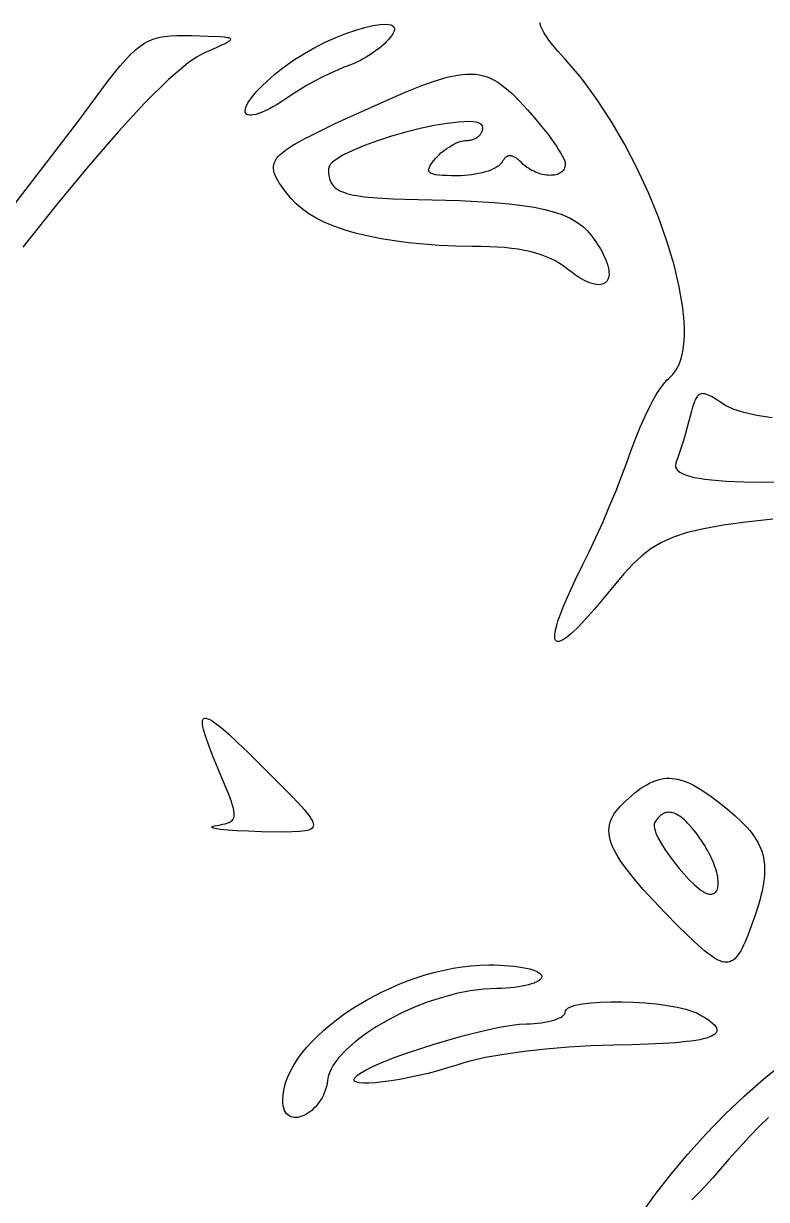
# Model space of a CAD drawing. Header units: inches. Extents: x 0.98 to 7.44, y -5.29 to -1.05.
# Drawn here: x 6.4764 to 6.564, y -1.6315 to -1.4929 of the extents above; entities that cross this region are included whole.
import ezdxf

# ---------------------------------------------------------------- set-up
doc = ezdxf.new("R2010")
doc.units = ezdxf.units.IN
doc.header["$MEASUREMENT"] = 0
doc.layers.add('BLACK', color=250, linetype='CONTINUOUS')

msp = doc.modelspace()

# ---------------------------------------------------------------- linework, layer by layer
at = {"layer": 'BLACK', "linetype": 'CONTINUOUS'}
for p, q in [((6.51559, -1.49365), (6.51666, -1.49333)), ((6.51666, -1.49333), (6.51764, -1.4931)), ((6.51764, -1.4931), (6.51848, -1.49297)), ((6.51848, -1.49297), (6.51918, -1.49295)), ((6.51918, -1.49295), (6.51947, -1.49297)), ((6.51947, -1.49297), (6.51971, -1.49303)), ((6.51971, -1.49303), (6.5199, -1.49311)), ((6.5199, -1.49311), (6.52004, -1.49323)), ((6.52004, -1.49323), (6.52013, -1.49337)), ((6.52013, -1.49337), (6.52015, -1.49355)), ((6.53744, -1.49321), (6.5373, -1.4928)), ((6.53761, -1.49361), (6.53744, -1.49321)), ((6.49122, -1.49491), (6.4915, -1.49479)), ((6.4915, -1.49479), (6.49178, -1.49469)), ((6.49178, -1.49469), (6.49208, -1.4946)), ((6.49208, -1.4946), (6.49238, -1.49452)), ((6.49238, -1.49452), (6.4927, -1.49445)), ((6.4927, -1.49445), (6.49303, -1.4944)), ((6.49303, -1.4944), (6.49372, -1.49433)), ((6.49372, -1.49433), (6.49449, -1.49429)), ((6.49449, -1.49429), (6.49534, -1.49428)), ((6.49534, -1.49428), (6.49628, -1.4943)), ((6.49628, -1.4943), (6.4982, -1.49435)), ((6.4982, -1.49435), (6.49958, -1.49441)), ((6.49958, -1.49441), (6.50008, -1.49445)), ((6.50008, -1.49445), (6.50045, -1.49451)), ((6.50045, -1.49451), (6.50059, -1.49454)), ((6.50059, -1.49454), (6.5007, -1.49458)), ((6.5007, -1.49458), (6.50078, -1.49462)), ((6.50079, -1.49484), (6.50072, -1.49491)), ((6.50078, -1.49462), (6.50083, -1.49467)), ((6.50083, -1.49477), (6.50079, -1.49484)), ((6.50083, -1.49467), (6.50085, -1.49472)), ((6.50085, -1.49472), (6.50083, -1.49477)), ((6.512, -1.49509), (6.51323, -1.49453)), ((6.51323, -1.49453), (6.51443, -1.49405)), ((6.51443, -1.49405), (6.51559, -1.49365)), ((6.51942, -1.49481), (6.51919, -1.49505)), ((6.51961, -1.49458), (6.51942, -1.49481)), ((6.51985, -1.49427), (6.51961, -1.49458)), ((6.52002, -1.494), (6.51985, -1.49427)), ((6.52012, -1.49376), (6.52002, -1.494)), ((6.52015, -1.49355), (6.52012, -1.49376)), ((6.53782, -1.49401), (6.53761, -1.49361)), ((6.53807, -1.49442), (6.53782, -1.49401)), ((6.53836, -1.49482), (6.53807, -1.49442)), ((6.53868, -1.49524), (6.53836, -1.49482)), ((6.48903, -1.49653), (6.48959, -1.49601)), ((6.48959, -1.49601), (6.48986, -1.49578)), ((6.48986, -1.49578), (6.49013, -1.49557)), ((6.49013, -1.49557), (6.4904, -1.49538)), ((6.4904, -1.49538), (6.49067, -1.4952)), ((6.49067, -1.4952), (6.49094, -1.49505)), ((6.49094, -1.49505), (6.49122, -1.49491)), ((6.49912, -1.49574), (6.49767, -1.49638)), ((6.49969, -1.49548), (6.49912, -1.49574)), ((6.50015, -1.49526), (6.49969, -1.49548)), ((6.50049, -1.49507), (6.50015, -1.49526)), ((6.50072, -1.49491), (6.50049, -1.49507)), ((6.50954, -1.49639), (6.51076, -1.49571)), ((6.51076, -1.49571), (6.512, -1.49509)), ((6.51778, -1.49622), (6.51746, -1.49644)), ((6.51809, -1.49599), (6.51778, -1.49622)), ((6.51839, -1.49576), (6.51809, -1.49599)), ((6.51868, -1.49553), (6.51839, -1.49576)), ((6.51895, -1.49529), (6.51868, -1.49553)), ((6.51919, -1.49505), (6.51895, -1.49529)), ((6.53904, -1.49567), (6.53868, -1.49524)), ((6.53943, -1.49612), (6.53904, -1.49567)), ((6.54031, -1.49708), (6.53943, -1.49612)), ((6.48782, -1.49787), (6.48845, -1.49715)), ((6.48845, -1.49715), (6.48903, -1.49653)), ((6.49583, -1.49751), (6.4935, -1.49948)), ((6.49682, -1.49684), (6.49583, -1.49751)), ((6.49767, -1.49638), (6.49682, -1.49684)), ((6.50725, -1.49791), (6.50836, -1.49713)), ((6.50836, -1.49713), (6.50954, -1.49639)), ((6.51518, -1.49766), (6.51489, -1.49777)), ((6.51549, -1.49753), (6.51518, -1.49766)), ((6.51581, -1.49738), (6.51549, -1.49753)), ((6.51614, -1.49722), (6.51581, -1.49738)), ((6.51647, -1.49704), (6.51614, -1.49722)), ((6.5168, -1.49685), (6.51647, -1.49704)), ((6.51713, -1.49665), (6.5168, -1.49685)), ((6.51746, -1.49644), (6.51713, -1.49665)), ((6.5422, -1.49931), (6.54031, -1.49708)), ((6.4864, -1.49963), (6.48714, -1.4987)), ((6.48714, -1.4987), (6.48782, -1.49787)), ((6.50554, -1.4993), (6.50606, -1.49885)), ((6.50606, -1.49885), (6.50664, -1.49839)), ((6.50664, -1.49839), (6.50725, -1.49791)), ((6.51255, -1.49875), (6.51164, -1.4992)), ((6.51342, -1.49836), (6.51255, -1.49875)), ((6.5142, -1.49803), (6.51342, -1.49836)), ((6.51456, -1.49789), (6.5142, -1.49803)), ((6.51489, -1.49777), (6.51456, -1.49789)), ((6.52636, -1.49921), (6.5276, -1.49895)), ((6.5276, -1.49895), (6.52817, -1.49887)), ((6.52817, -1.49887), (6.52871, -1.49883)), ((6.52871, -1.49883), (6.52922, -1.49883)), ((6.52922, -1.49883), (6.52972, -1.49886)), ((6.52972, -1.49886), (6.53019, -1.49893)), ((6.53019, -1.49893), (6.53064, -1.49903)), ((6.53064, -1.49903), (6.53108, -1.49917)), ((6.48558, -1.50069), (6.4864, -1.49963)), ((6.4935, -1.49948), (6.49071, -1.50222)), ((6.50422, -1.50054), (6.50461, -1.50015)), ((6.50461, -1.50015), (6.50505, -1.49973)), ((6.50505, -1.49973), (6.50554, -1.4993)), ((6.50979, -1.5002), (6.50891, -1.50072)), ((6.51071, -1.49968), (6.50979, -1.5002)), ((6.51164, -1.4992), (6.51071, -1.49968)), ((6.52163, -1.50088), (6.5234, -1.50018)), ((6.5234, -1.50018), (6.52497, -1.49962)), ((6.52497, -1.49962), (6.52636, -1.49921)), ((6.53108, -1.49917), (6.53151, -1.49934)), ((6.53151, -1.49934), (6.53193, -1.49956)), ((6.53193, -1.49956), (6.53235, -1.4998)), ((6.53235, -1.4998), (6.53318, -1.5004)), ((6.53318, -1.5004), (6.53403, -1.50114)), ((6.544, -1.50176), (6.5422, -1.49931)), ((6.48281, -1.50446), (6.48558, -1.50069)), ((6.50306, -1.50194), (6.50328, -1.50162)), ((6.50328, -1.50162), (6.50355, -1.50128)), ((6.50355, -1.50128), (6.50386, -1.50092)), ((6.50386, -1.50092), (6.50422, -1.50054)), ((6.50746, -1.50168), (6.50688, -1.50207)), ((6.50808, -1.50125), (6.50746, -1.50168)), ((6.50891, -1.50072), (6.50808, -1.50125)), ((6.51489, -1.50388), (6.51964, -1.50174)), ((6.51964, -1.50174), (6.52163, -1.50088)), ((6.53403, -1.50114), (6.53491, -1.50203)), ((6.54572, -1.50437), (6.544, -1.50176)), ((6.49071, -1.50222), (6.48755, -1.50564)), ((6.50254, -1.50316), (6.50257, -1.50297)), ((6.50256, -1.50333), (6.50254, -1.50316)), ((6.50257, -1.50297), (6.50263, -1.50275)), ((6.50263, -1.50275), (6.50273, -1.50251)), ((6.50273, -1.50251), (6.50287, -1.50224)), ((6.50287, -1.50224), (6.50306, -1.50194)), ((6.5049, -1.50318), (6.50449, -1.50336)), ((6.50534, -1.50297), (6.5049, -1.50318)), ((6.50582, -1.50271), (6.50534, -1.50297)), ((6.50633, -1.50241), (6.50582, -1.50271)), ((6.50688, -1.50207), (6.50633, -1.50241)), ((6.53491, -1.50203), (6.53586, -1.50305)), ((6.53586, -1.50305), (6.53673, -1.50405)), ((6.47881, -1.5097), (6.48281, -1.50446)), ((6.50262, -1.50346), (6.50256, -1.50333)), ((6.50272, -1.50357), (6.50262, -1.50346)), ((6.50286, -1.50364), (6.50272, -1.50357)), ((6.50304, -1.50368), (6.50286, -1.50364)), ((6.50325, -1.50369), (6.50304, -1.50368)), ((6.5035, -1.50366), (6.50325, -1.50369)), ((6.5038, -1.5036), (6.5035, -1.50366)), ((6.50413, -1.5035), (6.5038, -1.5036)), ((6.50449, -1.50336), (6.50413, -1.5035)), ((6.5131, -1.50472), (6.51489, -1.50388)), ((6.52774, -1.50449), (6.52636, -1.50465)), ((6.52891, -1.50444), (6.52774, -1.50449)), ((6.52939, -1.50446), (6.52891, -1.50444)), ((6.5298, -1.50452), (6.52939, -1.50446)), ((6.53013, -1.50462), (6.5298, -1.50452)), ((6.53673, -1.50405), (6.53755, -1.50505)), ((6.54731, -1.50712), (6.54572, -1.50437)), ((6.48755, -1.50564), (6.48405, -1.50968)), ((6.51017, -1.50614), (6.51153, -1.50547)), ((6.51153, -1.50547), (6.5131, -1.50472)), ((6.52149, -1.50569), (6.51979, -1.50617)), ((6.52318, -1.50527), (6.52149, -1.50569)), ((6.52483, -1.50491), (6.52318, -1.50527)), ((6.52636, -1.50465), (6.52483, -1.50491)), ((6.53038, -1.50475), (6.53013, -1.50462)), ((6.53021, -1.50604), (6.53026, -1.50598)), ((6.53026, -1.50598), (6.53031, -1.50592)), ((6.53031, -1.50592), (6.53036, -1.50586)), ((6.53036, -1.50586), (6.5304, -1.50579)), ((6.53053, -1.50492), (6.53038, -1.50475)), ((6.5304, -1.50579), (6.53044, -1.50572)), ((6.53044, -1.50572), (6.53047, -1.50566)), ((6.53047, -1.50566), (6.5305, -1.50559)), ((6.5305, -1.50559), (6.53053, -1.50551)), ((6.53058, -1.50513), (6.53053, -1.50492)), ((6.53053, -1.50551), (6.53055, -1.50544)), ((6.53055, -1.50544), (6.53056, -1.50536)), ((6.53056, -1.50536), (6.53057, -1.50529)), ((6.53057, -1.50529), (6.53058, -1.50521)), ((6.53058, -1.50521), (6.53058, -1.50513)), ((6.53755, -1.50505), (6.53831, -1.50601)), ((6.50765, -1.50757), (6.50806, -1.5073)), ((6.50806, -1.5073), (6.50852, -1.50703)), ((6.50852, -1.50703), (6.50902, -1.50675)), ((6.50902, -1.50675), (6.50957, -1.50645)), ((6.50957, -1.50645), (6.51017, -1.50614)), ((6.51661, -1.50726), (6.51523, -1.50783)), ((6.51815, -1.5067), (6.51661, -1.50726)), ((6.51979, -1.50617), (6.51815, -1.5067)), ((6.52659, -1.50744), (6.52683, -1.50729)), ((6.52683, -1.50729), (6.52708, -1.50715)), ((6.52708, -1.50715), (6.52733, -1.50703)), ((6.52733, -1.50703), (6.52757, -1.50692)), ((6.52757, -1.50692), (6.5278, -1.50683)), ((6.5278, -1.50683), (6.52803, -1.50676)), ((6.52803, -1.50676), (6.52825, -1.50671)), ((6.52825, -1.50671), (6.52845, -1.50667)), ((6.52845, -1.50667), (6.52855, -1.50667)), ((6.52855, -1.50667), (6.52864, -1.50666)), ((6.52864, -1.50666), (6.52874, -1.50666)), ((6.52874, -1.50666), (6.52884, -1.50665)), ((6.52884, -1.50665), (6.52894, -1.50664)), ((6.52894, -1.50664), (6.52904, -1.50663)), ((6.52904, -1.50663), (6.52914, -1.50661)), ((6.52914, -1.50661), (6.52923, -1.50659)), ((6.52923, -1.50659), (6.52941, -1.50654)), ((6.52941, -1.50654), (6.52958, -1.50648)), ((6.52958, -1.50648), (6.52974, -1.5064)), ((6.52974, -1.5064), (6.52989, -1.50631)), ((6.52989, -1.50631), (6.52996, -1.50626)), ((6.52996, -1.50626), (6.53003, -1.50621)), ((6.53003, -1.50621), (6.53009, -1.50616)), ((6.53009, -1.50616), (6.53015, -1.5061)), ((6.53015, -1.5061), (6.53021, -1.50604)), ((6.53831, -1.50601), (6.53897, -1.50692)), ((6.53897, -1.50692), (6.53926, -1.50735)), ((6.53926, -1.50735), (6.53952, -1.50775)), ((6.54879, -1.50995), (6.54731, -1.50712)), ((6.50626, -1.50878), (6.50645, -1.50855)), ((6.50645, -1.50855), (6.50669, -1.50831)), ((6.50669, -1.50831), (6.50697, -1.50807)), ((6.50697, -1.50807), (6.50729, -1.50782)), ((6.50729, -1.50782), (6.50765, -1.50757)), ((6.51407, -1.5084), (6.51317, -1.50897)), ((6.51523, -1.50783), (6.51407, -1.5084)), ((6.52477, -1.50907), (6.52503, -1.50875)), ((6.52503, -1.50875), (6.52522, -1.50854)), ((6.52522, -1.50854), (6.52542, -1.50834)), ((6.52542, -1.50834), (6.52564, -1.50814)), ((6.52564, -1.50814), (6.52587, -1.50795)), ((6.52587, -1.50795), (6.5261, -1.50777)), ((6.5261, -1.50777), (6.52634, -1.5076)), ((6.52634, -1.5076), (6.52659, -1.50744)), ((6.53319, -1.50873), (6.53314, -1.50879)), ((6.53325, -1.50868), (6.53319, -1.50873)), ((6.53331, -1.50863), (6.53325, -1.50868)), ((6.53338, -1.50859), (6.53331, -1.50863)), ((6.53344, -1.50855), (6.53338, -1.50859)), ((6.5335, -1.50852), (6.53344, -1.50855)), ((6.53357, -1.5085), (6.5335, -1.50852)), ((6.53364, -1.50848), (6.53357, -1.5085)), ((6.53371, -1.50847), (6.53364, -1.50848)), ((6.53378, -1.50847), (6.53371, -1.50847)), ((6.53385, -1.50847), (6.53378, -1.50847)), ((6.53393, -1.50848), (6.53385, -1.50847)), ((6.534, -1.5085), (6.53393, -1.50848)), ((6.53408, -1.50852), (6.534, -1.5085)), ((6.53416, -1.50855), (6.53408, -1.50852)), ((6.53424, -1.50859), (6.53416, -1.50855)), ((6.53432, -1.50863), (6.53424, -1.50859)), ((6.53441, -1.50868), (6.53432, -1.50863)), ((6.5345, -1.50873), (6.53441, -1.50868)), ((6.53458, -1.50879), (6.5345, -1.50873)), ((6.53952, -1.50775), (6.53975, -1.50812)), ((6.53975, -1.50812), (6.53994, -1.50846)), ((6.53994, -1.50846), (6.5401, -1.50877)), ((6.46933, -1.52194), (6.47881, -1.5097)), ((6.48405, -1.50968), (6.48029, -1.51424)), ((6.50588, -1.50973), (6.50592, -1.50949)), ((6.50588, -1.50997), (6.50588, -1.50973)), ((6.50591, -1.51023), (6.50588, -1.50997)), ((6.50592, -1.50949), (6.506, -1.50925)), ((6.506, -1.50925), (6.50611, -1.50901)), ((6.50611, -1.50901), (6.50626, -1.50878)), ((6.51239, -1.51), (6.51238, -1.51026)), ((6.51244, -1.50975), (6.51239, -1.51)), ((6.51259, -1.5095), (6.51244, -1.50975)), ((6.51284, -1.50924), (6.51259, -1.5095)), ((6.51317, -1.50897), (6.51284, -1.50924)), ((6.52419, -1.51012), (6.5242, -1.51003)), ((6.5242, -1.5102), (6.52419, -1.51012)), ((6.5242, -1.51003), (6.52423, -1.50993)), ((6.52423, -1.50993), (6.52427, -1.50983)), ((6.52427, -1.50983), (6.52432, -1.50972)), ((6.52432, -1.50972), (6.52438, -1.50961)), ((6.52438, -1.50961), (6.52455, -1.50935)), ((6.52455, -1.50935), (6.52477, -1.50907)), ((6.53181, -1.51002), (6.53152, -1.51015)), ((6.53208, -1.50989), (6.53181, -1.51002)), ((6.53232, -1.50975), (6.53208, -1.50989)), ((6.53242, -1.50968), (6.53232, -1.50975)), ((6.53252, -1.50961), (6.53242, -1.50968)), ((6.5326, -1.50953), (6.53252, -1.50961)), ((6.53268, -1.50946), (6.5326, -1.50953)), ((6.53275, -1.50938), (6.53268, -1.50946)), ((6.53281, -1.5093), (6.53275, -1.50938)), ((6.53286, -1.5092), (6.53281, -1.5093)), ((6.53291, -1.50911), (6.53286, -1.5092)), ((6.53297, -1.50902), (6.53291, -1.50911)), ((6.53302, -1.50894), (6.53297, -1.50902)), ((6.53308, -1.50886), (6.53302, -1.50894)), ((6.53314, -1.50879), (6.53308, -1.50886)), ((6.53468, -1.50886), (6.53458, -1.50879)), ((6.53477, -1.50894), (6.53468, -1.50886)), ((6.53496, -1.50911), (6.53477, -1.50894)), ((6.53517, -1.5093), (6.53496, -1.50911)), ((6.53535, -1.50948), (6.53517, -1.5093)), ((6.53555, -1.50964), (6.53535, -1.50948)), ((6.53574, -1.5098), (6.53555, -1.50964)), ((6.53595, -1.50994), (6.53574, -1.5098)), ((6.53615, -1.51007), (6.53595, -1.50994)), ((6.53636, -1.51019), (6.53615, -1.51007)), ((6.54017, -1.51003), (6.54009, -1.51015)), ((6.5401, -1.50877), (6.54021, -1.50903)), ((6.54023, -1.5099), (6.54017, -1.51003)), ((6.54021, -1.50903), (6.54028, -1.50926)), ((6.54027, -1.50976), (6.54023, -1.5099)), ((6.5403, -1.5096), (6.54027, -1.50976)), ((6.54028, -1.50926), (6.54031, -1.50944)), ((6.54031, -1.50944), (6.5403, -1.5096)), ((6.55012, -1.51283), (6.54879, -1.50995)), ((6.50598, -1.51049), (6.50591, -1.51023)), ((6.50608, -1.51076), (6.50598, -1.51049)), ((6.50621, -1.51104), (6.50608, -1.51076)), ((6.50638, -1.51134), (6.50621, -1.51104)), ((6.50657, -1.51165), (6.50638, -1.51134)), ((6.51238, -1.51026), (6.51239, -1.51052)), ((6.51239, -1.51052), (6.51241, -1.51076)), ((6.51241, -1.51076), (6.51244, -1.51098)), ((6.51244, -1.51098), (6.5125, -1.5112)), ((6.5125, -1.5112), (6.51256, -1.5114)), ((6.51256, -1.5114), (6.51265, -1.51159)), ((6.52421, -1.51027), (6.5242, -1.5102)), ((6.52424, -1.51034), (6.52421, -1.51027)), ((6.52429, -1.51041), (6.52424, -1.51034)), ((6.52435, -1.51046), (6.52429, -1.51041)), ((6.52443, -1.51052), (6.52435, -1.51046)), ((6.52452, -1.51056), (6.52443, -1.51052)), ((6.52463, -1.51061), (6.52452, -1.51056)), ((6.52475, -1.51065), (6.52463, -1.51061)), ((6.52504, -1.51071), (6.52475, -1.51065)), ((6.5254, -1.51076), (6.52504, -1.51071)), ((6.52583, -1.51079), (6.5254, -1.51076)), ((6.52632, -1.51081), (6.52583, -1.51079)), ((6.52689, -1.51083), (6.52632, -1.51081)), ((6.52753, -1.51083), (6.52689, -1.51083)), ((6.52797, -1.51082), (6.52753, -1.51083)), ((6.52841, -1.5108), (6.52797, -1.51082)), ((6.52885, -1.51076), (6.52841, -1.5108)), ((6.52927, -1.51071), (6.52885, -1.51076)), ((6.52969, -1.51064), (6.52927, -1.51071)), ((6.53009, -1.51057), (6.52969, -1.51064)), ((6.53048, -1.51048), (6.53009, -1.51057)), ((6.53084, -1.51038), (6.53048, -1.51048)), ((6.53119, -1.51027), (6.53084, -1.51038)), ((6.53152, -1.51015), (6.53119, -1.51027)), ((6.53658, -1.5103), (6.53636, -1.51019)), ((6.53679, -1.5104), (6.53658, -1.5103)), ((6.53701, -1.51048), (6.53679, -1.5104)), ((6.53722, -1.51056), (6.53701, -1.51048)), ((6.53744, -1.51062), (6.53722, -1.51056)), ((6.53765, -1.51068), (6.53744, -1.51062)), ((6.53786, -1.51072), (6.53765, -1.51068)), ((6.53807, -1.51075), (6.53786, -1.51072)), ((6.53827, -1.51077), (6.53807, -1.51075)), ((6.53847, -1.51078), (6.53827, -1.51077)), ((6.53866, -1.51077), (6.53847, -1.51078)), ((6.53884, -1.51076), (6.53866, -1.51077)), ((6.53902, -1.51074), (6.53884, -1.51076)), ((6.53919, -1.5107), (6.53902, -1.51074)), ((6.53935, -1.51066), (6.53919, -1.5107)), ((6.53951, -1.5106), (6.53935, -1.51066)), ((6.53965, -1.51053), (6.53951, -1.5106)), ((6.53978, -1.51045), (6.53965, -1.51053)), ((6.53989, -1.51036), (6.53978, -1.51045)), ((6.54, -1.51026), (6.53989, -1.51036)), ((6.54009, -1.51015), (6.54, -1.51026)), ((6.50679, -1.51197), (6.50657, -1.51165)), ((6.50704, -1.51232), (6.50679, -1.51197)), ((6.50732, -1.51268), (6.50704, -1.51232)), ((6.50795, -1.51347), (6.50732, -1.51268)), ((6.51265, -1.51159), (6.51275, -1.51177)), ((6.51275, -1.51177), (6.51287, -1.51194)), ((6.51287, -1.51194), (6.51301, -1.5121)), ((6.51301, -1.5121), (6.51318, -1.51225)), ((6.51318, -1.51225), (6.51336, -1.51238)), ((6.51336, -1.51238), (6.51357, -1.51251)), ((6.51357, -1.51251), (6.5138, -1.51263)), ((6.5138, -1.51263), (6.51405, -1.51274)), ((6.51405, -1.51274), (6.51433, -1.51284)), ((6.51433, -1.51284), (6.51464, -1.51294)), ((6.5513, -1.51571), (6.55012, -1.51283)), ((6.48029, -1.51424), (6.47633, -1.51925)), ((6.50855, -1.51413), (6.50795, -1.51347)), ((6.50926, -1.51474), (6.50855, -1.51413)), ((6.51464, -1.51294), (6.51497, -1.51302)), ((6.51497, -1.51302), (6.51533, -1.5131)), ((6.51533, -1.5131), (6.51572, -1.51317)), ((6.51572, -1.51317), (6.51614, -1.51324)), ((6.51614, -1.51324), (6.51659, -1.5133)), ((6.51659, -1.5133), (6.51707, -1.51335)), ((6.51707, -1.51335), (6.51759, -1.51339)), ((6.51759, -1.51339), (6.51813, -1.51344)), ((6.51813, -1.51344), (6.51871, -1.51347)), ((6.51871, -1.51347), (6.51997, -1.51353)), ((6.51997, -1.51353), (6.52138, -1.51358)), ((6.52138, -1.51358), (6.52295, -1.51361)), ((6.52295, -1.51361), (6.52786, -1.51375)), ((6.52786, -1.51375), (6.53193, -1.51398)), ((6.53193, -1.51398), (6.53367, -1.51413)), ((6.53367, -1.51413), (6.53525, -1.51432)), ((6.51007, -1.51532), (6.50926, -1.51474)), ((6.51099, -1.51586), (6.51007, -1.51532)), ((6.53525, -1.51432), (6.53665, -1.51454)), ((6.53665, -1.51454), (6.53791, -1.5148)), ((6.53791, -1.5148), (6.53903, -1.51511)), ((6.53903, -1.51511), (6.54002, -1.51545)), ((6.54002, -1.51545), (6.54089, -1.51584)), ((6.51202, -1.51636), (6.51099, -1.51586)), ((6.51314, -1.51682), (6.51202, -1.51636)), ((6.51436, -1.51724), (6.51314, -1.51682)), ((6.54089, -1.51584), (6.54166, -1.51628)), ((6.54166, -1.51628), (6.54233, -1.51678)), ((6.54233, -1.51678), (6.54293, -1.51733)), ((6.5523, -1.51855), (6.5513, -1.51571)), ((6.51567, -1.51762), (6.51436, -1.51724)), ((6.51708, -1.51795), (6.51567, -1.51762)), ((6.51858, -1.51825), (6.51708, -1.51795)), ((6.52016, -1.51851), (6.51858, -1.51825)), ((6.54293, -1.51733), (6.54345, -1.51794)), ((6.54345, -1.51794), (6.54392, -1.51861)), ((6.52183, -1.51872), (6.52016, -1.51851)), ((6.52359, -1.51889), (6.52183, -1.51872)), ((6.52542, -1.51903), (6.52359, -1.51889)), ((6.52734, -1.51912), (6.52542, -1.51903)), ((6.52933, -1.51916), (6.52734, -1.51912)), ((6.53037, -1.51917), (6.52933, -1.51916)), ((6.53135, -1.5192), (6.53037, -1.51917)), ((6.53227, -1.51924), (6.53135, -1.5192)), ((6.53315, -1.5193), (6.53227, -1.51924)), ((6.53397, -1.51939), (6.53315, -1.5193)), ((6.53474, -1.51949), (6.53397, -1.51939)), ((6.53548, -1.51962), (6.53474, -1.51949)), ((6.53617, -1.51977), (6.53548, -1.51962)), ((6.53683, -1.51995), (6.53617, -1.51977)), ((6.54392, -1.51861), (6.5442, -1.51904)), ((6.5442, -1.51904), (6.54446, -1.51946)), ((6.54446, -1.51946), (6.54468, -1.51986)), ((6.55313, -1.52131), (6.5523, -1.51855)), ((6.53746, -1.52015), (6.53683, -1.51995)), ((6.53806, -1.52037), (6.53746, -1.52015)), ((6.53863, -1.52063), (6.53806, -1.52037)), ((6.53918, -1.52091), (6.53863, -1.52063)), ((6.53971, -1.52122), (6.53918, -1.52091)), ((6.54022, -1.52157), (6.53971, -1.52122)), ((6.54468, -1.51986), (6.54487, -1.52025)), ((6.54487, -1.52025), (6.54504, -1.52062)), ((6.54504, -1.52062), (6.54518, -1.52097)), ((6.54518, -1.52097), (6.54529, -1.5213)), ((6.54072, -1.52194), (6.54022, -1.52157)), ((6.54112, -1.52225), (6.54072, -1.52194)), ((6.5415, -1.52253), (6.54112, -1.52225)), ((6.54187, -1.52277), (6.5415, -1.52253)), ((6.54529, -1.5213), (6.54537, -1.52161)), ((6.54537, -1.52161), (6.54543, -1.5219)), ((6.54543, -1.5219), (6.54546, -1.52217)), ((6.54547, -1.52242), (6.54545, -1.52265)), ((6.54546, -1.52217), (6.54547, -1.52242)), ((6.55375, -1.52394), (6.55313, -1.52131)), ((6.54223, -1.52299), (6.54187, -1.52277)), ((6.54257, -1.52317), (6.54223, -1.52299)), ((6.54289, -1.52333), (6.54257, -1.52317)), ((6.5432, -1.52345), (6.54289, -1.52333)), ((6.54349, -1.52355), (6.5432, -1.52345)), ((6.54376, -1.52362), (6.54349, -1.52355)), ((6.54402, -1.52366), (6.54376, -1.52362)), ((6.54425, -1.52367), (6.54402, -1.52366)), ((6.54447, -1.52366), (6.54425, -1.52367)), ((6.54467, -1.52362), (6.54447, -1.52366)), ((6.54484, -1.52355), (6.54467, -1.52362)), ((6.545, -1.52346), (6.54484, -1.52355)), ((6.54513, -1.52335), (6.545, -1.52346)), ((6.54525, -1.52321), (6.54513, -1.52335)), ((6.54534, -1.52305), (6.54525, -1.52321)), ((6.5454, -1.52286), (6.54534, -1.52305)), ((6.54545, -1.52265), (6.5454, -1.52286)), ((6.55416, -1.52641), (6.55375, -1.52394)), ((6.55429, -1.52756), (6.55416, -1.52641)), ((6.55435, -1.52866), (6.55429, -1.52756)), ((6.55435, -1.5297), (6.55435, -1.52866)), ((6.55417, -1.53155), (6.55429, -1.53066)), ((6.55429, -1.53066), (6.55435, -1.5297)), ((6.55398, -1.53237), (6.55417, -1.53155)), ((6.5534, -1.53373), (6.55372, -1.53309)), ((6.55372, -1.53309), (6.55398, -1.53237)), ((6.55203, -1.53521), (6.55229, -1.53493)), ((6.55229, -1.53493), (6.55253, -1.53472)), ((6.55253, -1.53472), (6.553, -1.53428)), ((6.553, -1.53428), (6.5534, -1.53373)), ((6.5509, -1.53687), (6.5512, -1.53639)), ((6.5512, -1.53639), (6.55148, -1.53594)), ((6.55148, -1.53594), (6.55176, -1.53555)), ((6.55176, -1.53555), (6.55203, -1.53521)), ((6.55031, -1.53796), (6.55061, -1.5374)), ((6.55061, -1.5374), (6.5509, -1.53687)), ((6.55546, -1.53768), (6.55532, -1.53811)), ((6.55553, -1.5375), (6.55546, -1.53768)), ((6.5556, -1.53733), (6.55553, -1.5375)), ((6.55567, -1.53717), (6.5556, -1.53733)), ((6.55575, -1.53704), (6.55567, -1.53717)), ((6.55583, -1.53692), (6.55575, -1.53704)), ((6.55591, -1.53681), (6.55583, -1.53692)), ((6.55599, -1.53673), (6.55591, -1.53681)), ((6.55608, -1.53665), (6.55599, -1.53673)), ((6.55618, -1.5366), (6.55608, -1.53665)), ((6.55628, -1.53656), (6.55618, -1.5366)), ((6.55639, -1.53653), (6.55628, -1.53656)), ((6.5565, -1.53652), (6.55639, -1.53653)), ((6.55662, -1.53653), (6.5565, -1.53652)), ((6.55675, -1.53655), (6.55662, -1.53653)), ((6.55689, -1.53659), (6.55675, -1.53655)), ((6.55704, -1.53664), (6.55689, -1.53659)), ((6.5572, -1.5367), (6.55704, -1.53664)), ((6.55737, -1.53678), (6.5572, -1.5367)), ((6.55755, -1.53687), (6.55737, -1.53678)), ((6.55775, -1.53698), (6.55755, -1.53687)), ((6.55817, -1.53724), (6.55775, -1.53698)), ((6.55865, -1.53755), (6.55817, -1.53724)), ((6.5592, -1.53791), (6.55865, -1.53755)), ((6.54913, -1.54048), (6.54971, -1.53918)), ((6.54971, -1.53918), (6.55031, -1.53796)), ((6.55503, -1.53916), (6.55485, -1.53987)), ((6.55518, -1.5386), (6.55503, -1.53916)), ((6.55532, -1.53811), (6.55518, -1.5386)), ((6.56011, -1.53836), (6.5592, -1.53791)), ((6.56136, -1.53875), (6.56011, -1.53836)), ((6.56291, -1.53909), (6.56136, -1.53875)), ((6.56472, -1.53939), (6.56291, -1.53909)), ((6.54858, -1.54183), (6.54913, -1.54048)), ((6.55465, -1.54062), (6.55443, -1.54138)), ((6.55485, -1.53987), (6.55465, -1.54062)), ((6.54808, -1.54319), (6.54858, -1.54183)), ((6.55443, -1.54138), (6.5542, -1.54215)), ((6.54756, -1.54465), (6.54808, -1.54319)), ((6.5542, -1.54215), (6.55374, -1.54358)), ((6.54694, -1.54629), (6.54756, -1.54465)), ((6.55336, -1.54472), (6.55331, -1.54496)), ((6.55374, -1.54358), (6.55336, -1.54472)), ((6.55331, -1.54496), (6.55332, -1.54519)), ((6.55332, -1.54519), (6.55341, -1.5454)), ((6.55341, -1.5454), (6.55357, -1.5456)), ((6.55357, -1.5456), (6.55381, -1.54578)), ((6.55381, -1.54578), (6.55412, -1.54595)), ((6.55412, -1.54595), (6.5545, -1.54611)), ((6.5545, -1.54611), (6.55496, -1.54626)), ((6.54625, -1.54805), (6.54694, -1.54629)), ((6.55496, -1.54626), (6.55549, -1.54639)), ((6.55549, -1.54639), (6.5561, -1.5465)), ((6.5561, -1.5465), (6.55678, -1.54661)), ((6.55678, -1.54661), (6.55754, -1.5467)), ((6.55754, -1.5467), (6.55929, -1.54684)), ((6.55929, -1.54684), (6.56135, -1.54692)), ((6.56135, -1.54692), (6.56372, -1.54695)), ((6.56372, -1.54695), (6.5664, -1.54693)), ((6.5455, -1.54987), (6.54625, -1.54805)), ((6.54472, -1.5517), (6.5455, -1.54987)), ((6.54392, -1.55348), (6.54472, -1.5517)), ((6.56162, -1.55168), (6.55892, -1.55204)), ((6.56479, -1.55133), (6.56162, -1.55168)), ((6.5547, -1.55291), (6.55306, -1.55345)), ((6.55663, -1.55245), (6.5547, -1.55291)), ((6.55892, -1.55204), (6.55663, -1.55245)), ((6.54314, -1.55516), (6.54392, -1.55348)), ((6.55166, -1.55407), (6.55043, -1.55479)), ((6.55306, -1.55345), (6.55166, -1.55407)), ((6.54239, -1.55666), (6.54314, -1.55516)), ((6.54932, -1.55564), (6.54827, -1.55662)), ((6.55043, -1.55479), (6.54932, -1.55564)), ((6.54148, -1.55851), (6.54239, -1.55666)), ((6.54827, -1.55662), (6.54722, -1.55776)), ((6.54071, -1.56016), (6.54148, -1.55851)), ((6.54722, -1.55776), (6.54489, -1.56055)), ((6.54009, -1.56159), (6.54071, -1.56016)), ((6.54489, -1.56055), (6.54371, -1.56197)), ((6.53943, -1.56335), (6.53962, -1.56282)), ((6.53962, -1.56282), (6.54009, -1.56159)), ((6.54371, -1.56197), (6.54265, -1.56316)), ((6.53918, -1.56426), (6.53929, -1.56383)), ((6.53929, -1.56383), (6.53943, -1.56335)), ((6.54173, -1.56413), (6.54132, -1.56452)), ((6.54265, -1.56316), (6.54173, -1.56413)), ((6.53906, -1.56522), (6.53907, -1.56495)), ((6.53909, -1.56543), (6.53906, -1.56522)), ((6.53907, -1.56495), (6.5391, -1.56463)), ((6.53916, -1.56559), (6.53909, -1.56543)), ((6.5391, -1.56463), (6.53918, -1.56426)), ((6.53926, -1.56569), (6.53916, -1.56559)), ((6.54002, -1.56555), (6.53978, -1.56567)), ((6.54029, -1.56538), (6.54002, -1.56555)), ((6.5406, -1.56515), (6.54029, -1.56538)), ((6.54094, -1.56487), (6.5406, -1.56515)), ((6.54132, -1.56452), (6.54094, -1.56487)), ((6.5394, -1.56574), (6.53926, -1.56569)), ((6.53957, -1.56573), (6.5394, -1.56574)), ((6.53978, -1.56567), (6.53957, -1.56573)), ((6.49751, -1.57525), (6.49753, -1.57506)), ((6.49752, -1.5755), (6.49751, -1.57525)), ((6.49753, -1.57506), (6.49759, -1.57492)), ((6.49759, -1.57492), (6.49768, -1.57482)), ((6.49768, -1.57482), (6.4978, -1.57478)), ((6.4978, -1.57478), (6.49796, -1.57479)), ((6.49796, -1.57479), (6.49816, -1.57485)), ((6.49816, -1.57485), (6.49839, -1.57495)), ((6.49839, -1.57495), (6.49867, -1.57511)), ((6.49867, -1.57511), (6.49898, -1.57532)), ((6.49898, -1.57532), (6.49971, -1.57589)), ((6.49756, -1.57579), (6.49752, -1.5755)), ((6.49764, -1.57614), (6.49756, -1.57579)), ((6.49789, -1.57698), (6.49764, -1.57614)), ((6.49971, -1.57589), (6.5006, -1.57667)), ((6.5006, -1.57667), (6.50166, -1.57764)), ((6.49825, -1.57801), (6.49789, -1.57698)), ((6.49874, -1.57925), (6.49825, -1.57801)), ((6.50166, -1.57764), (6.50289, -1.57883)), ((6.49933, -1.58069), (6.49874, -1.57925)), ((6.50289, -1.57883), (6.50429, -1.58021)), ((6.5002, -1.58275), (6.49933, -1.58069)), ((6.50429, -1.58021), (6.50586, -1.5818)), ((6.50586, -1.5818), (6.508, -1.58396)), ((6.55059, -1.58229), (6.55092, -1.58216)), ((6.55092, -1.58216), (6.55125, -1.58205)), ((6.55125, -1.58205), (6.55158, -1.58197)), ((6.55158, -1.58197), (6.55191, -1.58191)), ((6.55191, -1.58191), (6.55224, -1.58188)), ((6.55224, -1.58188), (6.55257, -1.58187)), ((6.55257, -1.58187), (6.55291, -1.58189)), ((6.55291, -1.58189), (6.55325, -1.58193)), ((6.55325, -1.58193), (6.5536, -1.582)), ((6.5536, -1.582), (6.55395, -1.58209)), ((6.55395, -1.58209), (6.55431, -1.5822)), ((6.55431, -1.5822), (6.55467, -1.58235)), ((6.50054, -1.58359), (6.5002, -1.58275)), ((6.50081, -1.58431), (6.50054, -1.58359)), ((6.54815, -1.5839), (6.54852, -1.5836)), ((6.54852, -1.5836), (6.54888, -1.58332)), ((6.54888, -1.58332), (6.54923, -1.58306)), ((6.54923, -1.58306), (6.54958, -1.58283)), ((6.54958, -1.58283), (6.54992, -1.58263)), ((6.54992, -1.58263), (6.55025, -1.58245)), ((6.55025, -1.58245), (6.55059, -1.58229)), ((6.55467, -1.58235), (6.55505, -1.58251)), ((6.55505, -1.58251), (6.55543, -1.5827)), ((6.55543, -1.5827), (6.55583, -1.58292)), ((6.55583, -1.58292), (6.55623, -1.58316)), ((6.55623, -1.58316), (6.55665, -1.58343)), ((6.55665, -1.58343), (6.55753, -1.58403)), ((6.50093, -1.58463), (6.50081, -1.58431)), ((6.50102, -1.58493), (6.50093, -1.58463)), ((6.5011, -1.5852), (6.50102, -1.58493)), ((6.508, -1.58396), (6.50884, -1.58483)), ((6.50884, -1.58483), (6.50951, -1.58557)), ((6.54677, -1.5852), (6.54739, -1.58458)), ((6.54739, -1.58458), (6.54815, -1.5839)), ((6.55753, -1.58403), (6.55847, -1.58474)), ((6.55847, -1.58474), (6.55947, -1.58555)), ((6.50117, -1.58544), (6.5011, -1.5852)), ((6.50122, -1.58567), (6.50117, -1.58544)), ((6.50121, -1.58652), (6.50124, -1.58638)), ((6.50125, -1.58587), (6.50122, -1.58567)), ((6.50124, -1.58638), (6.50126, -1.58623)), ((6.50126, -1.58606), (6.50125, -1.58587)), ((6.50126, -1.58623), (6.50126, -1.58606)), ((6.50951, -1.58557), (6.50979, -1.5859)), ((6.50979, -1.5859), (6.51003, -1.5862)), ((6.51003, -1.5862), (6.51022, -1.58648)), ((6.54588, -1.58643), (6.54605, -1.58612)), ((6.54605, -1.58612), (6.54626, -1.58581)), ((6.54626, -1.58581), (6.54677, -1.5852)), ((6.55149, -1.5863), (6.55136, -1.58643)), ((6.55162, -1.5862), (6.55149, -1.5863)), ((6.55176, -1.58611), (6.55162, -1.5862)), ((6.5519, -1.58603), (6.55176, -1.58611)), ((6.55205, -1.58597), (6.5519, -1.58603)), ((6.55219, -1.58593), (6.55205, -1.58597)), ((6.55234, -1.5859), (6.55219, -1.58593)), ((6.5525, -1.58589), (6.55234, -1.5859)), ((6.55265, -1.5859), (6.5525, -1.58589)), ((6.55281, -1.58592), (6.55265, -1.5859)), ((6.55297, -1.58595), (6.55281, -1.58592)), ((6.55314, -1.586), (6.55297, -1.58595)), ((6.5533, -1.58607), (6.55314, -1.586)), ((6.55347, -1.58615), (6.5533, -1.58607)), ((6.55365, -1.58625), (6.55347, -1.58615)), ((6.55382, -1.58636), (6.55365, -1.58625)), ((6.554, -1.58649), (6.55382, -1.58636)), ((6.55947, -1.58555), (6.56033, -1.58629)), ((6.56033, -1.58629), (6.5611, -1.587)), ((6.4986, -1.58763), (6.49862, -1.5876)), ((6.4986, -1.58765), (6.4986, -1.58763)), ((6.49865, -1.5877), (6.4986, -1.58765)), ((6.49862, -1.5876), (6.49873, -1.58755)), ((6.49879, -1.58775), (6.49865, -1.5877)), ((6.49873, -1.58755), (6.49892, -1.5875)), ((6.49899, -1.5878), (6.49879, -1.58775)), ((6.49892, -1.5875), (6.49946, -1.5874)), ((6.49961, -1.5879), (6.49899, -1.5878)), ((6.49946, -1.5874), (6.49992, -1.5873)), ((6.49992, -1.5873), (6.50013, -1.58725)), ((6.50013, -1.58725), (6.50032, -1.5872)), ((6.50032, -1.5872), (6.50049, -1.58714)), ((6.50049, -1.58714), (6.50064, -1.58708)), ((6.50064, -1.58708), (6.50078, -1.58701)), ((6.50078, -1.58701), (6.5009, -1.58693)), ((6.5009, -1.58693), (6.501, -1.58684)), ((6.501, -1.58684), (6.50109, -1.58675)), ((6.50109, -1.58675), (6.50116, -1.58664)), ((6.50116, -1.58664), (6.50121, -1.58652)), ((6.51022, -1.58648), (6.51038, -1.58673)), ((6.51043, -1.58776), (6.5103, -1.58786)), ((6.51038, -1.58673), (6.51049, -1.58695)), ((6.51053, -1.58764), (6.51043, -1.58776)), ((6.51049, -1.58695), (6.51057, -1.58716)), ((6.51058, -1.5875), (6.51053, -1.58764)), ((6.51057, -1.58716), (6.5106, -1.58734)), ((6.5106, -1.58734), (6.51058, -1.5875)), ((6.54546, -1.58805), (6.54548, -1.58771)), ((6.54548, -1.58771), (6.54553, -1.58738)), ((6.54553, -1.58738), (6.54561, -1.58706)), ((6.54561, -1.58706), (6.54573, -1.58674)), ((6.54573, -1.58674), (6.54588, -1.58643)), ((6.5508, -1.58721), (6.55078, -1.58738)), ((6.55078, -1.58738), (6.55079, -1.58758)), ((6.55079, -1.58758), (6.55083, -1.5878)), ((6.55086, -1.58708), (6.5508, -1.58721)), ((6.55083, -1.5878), (6.5509, -1.58805)), ((6.55098, -1.58689), (6.55086, -1.58708)), ((6.5511, -1.58672), (6.55098, -1.58689)), ((6.55123, -1.58657), (6.5511, -1.58672)), ((6.55136, -1.58643), (6.55123, -1.58657)), ((6.55418, -1.58663), (6.554, -1.58649)), ((6.55437, -1.58679), (6.55418, -1.58663)), ((6.55455, -1.58696), (6.55437, -1.58679)), ((6.55474, -1.58715), (6.55455, -1.58696)), ((6.55493, -1.58735), (6.55474, -1.58715)), ((6.55533, -1.5878), (6.55493, -1.58735)), ((6.5611, -1.587), (6.56144, -1.58735)), ((6.56144, -1.58735), (6.56176, -1.5877)), ((6.56176, -1.5877), (6.56206, -1.58804)), ((6.50049, -1.58798), (6.49961, -1.5879)), ((6.50161, -1.58806), (6.50049, -1.58798)), ((6.50295, -1.58813), (6.50161, -1.58806)), ((6.50447, -1.58819), (6.50295, -1.58813)), ((6.50707, -1.58822), (6.50447, -1.58819)), ((6.5081, -1.58821), (6.50707, -1.58822)), ((6.50895, -1.58817), (6.5081, -1.58821)), ((6.50931, -1.58813), (6.50895, -1.58817)), ((6.50962, -1.58808), (6.50931, -1.58813)), ((6.50989, -1.58802), (6.50962, -1.58808)), ((6.51011, -1.58795), (6.50989, -1.58802)), ((6.5103, -1.58786), (6.51011, -1.58795)), ((6.54547, -1.5884), (6.54546, -1.58805)), ((6.54552, -1.58875), (6.54547, -1.5884)), ((6.54561, -1.58913), (6.54552, -1.58875)), ((6.54573, -1.58951), (6.54561, -1.58913)), ((6.5509, -1.58805), (6.551, -1.58833)), ((6.551, -1.58833), (6.55128, -1.58893)), ((6.55128, -1.58893), (6.55164, -1.5896)), ((6.55573, -1.58832), (6.55533, -1.5878)), ((6.55614, -1.58888), (6.55573, -1.58832)), ((6.55636, -1.5892), (6.55614, -1.58888)), ((6.56206, -1.58804), (6.56233, -1.58838)), ((6.56233, -1.58838), (6.56258, -1.58873)), ((6.56258, -1.58873), (6.5628, -1.58907)), ((6.5628, -1.58907), (6.56301, -1.58942)), ((6.54588, -1.58991), (6.54573, -1.58951)), ((6.54607, -1.59032), (6.54588, -1.58991)), ((6.5463, -1.59076), (6.54607, -1.59032)), ((6.55164, -1.5896), (6.55209, -1.59031)), ((6.55209, -1.59031), (6.55259, -1.59104)), ((6.55656, -1.58951), (6.55636, -1.5892)), ((6.55676, -1.58982), (6.55656, -1.58951)), ((6.55694, -1.59013), (6.55676, -1.58982)), ((6.55711, -1.59043), (6.55694, -1.59013)), ((6.55727, -1.59074), (6.55711, -1.59043)), ((6.56301, -1.58942), (6.56318, -1.58977)), ((6.56318, -1.58977), (6.56334, -1.59012)), ((6.56334, -1.59012), (6.56347, -1.59048)), ((6.56347, -1.59048), (6.56359, -1.59085)), ((6.54687, -1.59168), (6.5463, -1.59076)), ((6.54759, -1.59268), (6.54687, -1.59168)), ((6.55259, -1.59104), (6.55314, -1.59178)), ((6.55314, -1.59178), (6.55372, -1.59251)), ((6.55743, -1.59104), (6.55727, -1.59074)), ((6.55757, -1.59133), (6.55743, -1.59104)), ((6.55769, -1.59162), (6.55757, -1.59133)), ((6.55781, -1.59191), (6.55769, -1.59162)), ((6.55792, -1.59219), (6.55781, -1.59191)), ((6.56359, -1.59085), (6.56367, -1.59123)), ((6.56367, -1.59123), (6.56374, -1.59161)), ((6.56374, -1.59161), (6.56379, -1.59201)), ((6.54846, -1.59378), (6.54759, -1.59268)), ((6.55372, -1.59251), (6.55431, -1.5932)), ((6.55431, -1.5932), (6.55491, -1.59384)), ((6.55801, -1.59246), (6.55792, -1.59219)), ((6.5581, -1.59272), (6.55801, -1.59246)), ((6.55817, -1.59298), (6.5581, -1.59272)), ((6.55823, -1.59323), (6.55817, -1.59298)), ((6.55828, -1.59347), (6.55823, -1.59323)), ((6.56379, -1.59327), (6.56376, -1.59372)), ((6.56379, -1.59201), (6.56381, -1.59242)), ((6.56381, -1.59284), (6.56379, -1.59327)), ((6.56381, -1.59242), (6.56381, -1.59284)), ((6.5495, -1.59498), (6.54846, -1.59378)), ((6.55491, -1.59384), (6.55549, -1.5944)), ((6.55549, -1.5944), (6.55605, -1.59488)), ((6.55831, -1.5937), (6.55828, -1.59347)), ((6.55828, -1.59483), (6.55831, -1.59468)), ((6.55834, -1.59392), (6.55831, -1.5937)), ((6.55831, -1.59468), (6.55834, -1.59451)), ((6.55835, -1.59412), (6.55834, -1.59392)), ((6.55834, -1.59451), (6.55835, -1.59432)), ((6.55835, -1.59432), (6.55835, -1.59412)), ((6.56361, -1.59467), (6.56351, -1.59517)), ((6.56367, -1.59432), (6.56361, -1.59467)), ((6.56369, -1.59419), (6.56367, -1.59432)), ((6.56376, -1.59372), (6.56369, -1.59419)), ((6.55071, -1.59629), (6.5495, -1.59498)), ((6.55605, -1.59488), (6.55631, -1.59507)), ((6.55631, -1.59507), (6.55656, -1.59524)), ((6.55656, -1.59524), (6.55679, -1.59537)), ((6.55679, -1.59537), (6.55701, -1.59547)), ((6.55701, -1.59547), (6.55721, -1.59553)), ((6.55721, -1.59553), (6.55739, -1.59555)), ((6.55739, -1.59555), (6.55754, -1.59554)), ((6.55754, -1.59554), (6.55768, -1.59551)), ((6.55768, -1.59551), (6.5578, -1.59547)), ((6.5578, -1.59547), (6.55791, -1.5954)), ((6.55791, -1.5954), (6.55801, -1.59532)), ((6.55801, -1.59532), (6.5581, -1.59522)), ((6.5581, -1.59522), (6.55817, -1.59511)), ((6.55817, -1.59511), (6.55823, -1.59498)), ((6.55823, -1.59498), (6.55828, -1.59483)), ((6.56339, -1.5957), (6.56325, -1.59624)), ((6.56351, -1.59517), (6.56339, -1.5957)), ((6.55209, -1.59773), (6.55071, -1.59629)), ((6.56309, -1.5968), (6.56271, -1.598)), ((6.56325, -1.59624), (6.56309, -1.5968)), ((6.55364, -1.5993), (6.55209, -1.59773)), ((6.56271, -1.598), (6.56225, -1.5993)), ((6.55465, -1.6003), (6.55364, -1.5993)), ((6.56225, -1.5993), (6.56187, -1.6003)), ((6.55556, -1.60117), (6.55465, -1.6003)), ((6.55637, -1.6019), (6.55556, -1.60117)), ((6.56134, -1.60155), (6.56117, -1.6019)), ((6.56152, -1.60117), (6.56134, -1.60155)), ((6.56187, -1.6003), (6.56152, -1.60117)), ((6.55674, -1.60222), (6.55637, -1.6019)), ((6.55709, -1.6025), (6.55674, -1.60222)), ((6.55743, -1.60275), (6.55709, -1.6025)), ((6.55774, -1.60297), (6.55743, -1.60275)), ((6.55804, -1.60316), (6.55774, -1.60297)), ((6.56048, -1.60297), (6.5603, -1.60316)), ((6.56065, -1.60275), (6.56048, -1.60297)), ((6.56083, -1.6025), (6.56065, -1.60275)), ((6.561, -1.60222), (6.56083, -1.6025)), ((6.56117, -1.6019), (6.561, -1.60222)), ((6.52602, -1.60449), (6.52708, -1.60427)), ((6.52708, -1.60427), (6.52814, -1.60411)), ((6.52814, -1.60411), (6.5292, -1.60398)), ((6.5292, -1.60398), (6.53024, -1.60391)), ((6.53024, -1.60391), (6.53128, -1.60388)), ((6.53128, -1.60388), (6.53192, -1.60389)), ((6.53192, -1.60389), (6.53254, -1.60391)), ((6.53254, -1.60391), (6.53315, -1.60394)), ((6.53315, -1.60394), (6.53372, -1.60398)), ((6.53372, -1.60398), (6.53427, -1.60404)), ((6.53427, -1.60404), (6.53478, -1.6041)), ((6.53478, -1.6041), (6.53526, -1.60418)), ((6.53526, -1.60418), (6.53571, -1.60427)), ((6.53571, -1.60427), (6.53611, -1.60436)), ((6.53611, -1.60436), (6.53647, -1.60447)), ((6.55832, -1.60331), (6.55804, -1.60316)), ((6.55858, -1.60342), (6.55832, -1.60331)), ((6.55883, -1.60351), (6.55858, -1.60342)), ((6.55907, -1.60356), (6.55883, -1.60351)), ((6.5593, -1.60357), (6.55907, -1.60356)), ((6.55952, -1.60356), (6.5593, -1.60357)), ((6.55972, -1.60351), (6.55952, -1.60356)), ((6.55992, -1.60342), (6.55972, -1.60351)), ((6.56011, -1.60331), (6.55992, -1.60342)), ((6.5603, -1.60316), (6.56011, -1.60331)), ((6.52078, -1.60613), (6.52181, -1.60573)), ((6.52181, -1.60573), (6.52285, -1.60536)), ((6.52285, -1.60536), (6.5239, -1.60503)), ((6.5239, -1.60503), (6.52496, -1.60474)), ((6.52496, -1.60474), (6.52602, -1.60449)), ((6.53647, -1.60447), (6.53678, -1.60458)), ((6.53678, -1.60458), (6.53704, -1.6047)), ((6.53711, -1.60578), (6.53701, -1.60584)), ((6.53704, -1.6047), (6.53725, -1.60484)), ((6.53721, -1.60572), (6.53711, -1.60578)), ((6.53729, -1.60566), (6.53721, -1.60572)), ((6.53725, -1.60484), (6.5374, -1.60497)), ((6.53736, -1.6056), (6.53729, -1.60566)), ((6.53742, -1.60553), (6.53736, -1.6056)), ((6.5374, -1.60497), (6.53746, -1.60505)), ((6.53747, -1.60547), (6.53742, -1.60553)), ((6.53746, -1.60505), (6.5375, -1.60512)), ((6.5375, -1.6054), (6.53747, -1.60547)), ((6.5375, -1.60512), (6.53752, -1.6052)), ((6.53752, -1.60534), (6.5375, -1.6054)), ((6.53752, -1.6052), (6.53753, -1.60527)), ((6.53753, -1.60527), (6.53752, -1.60534)), ((6.51779, -1.60753), (6.51877, -1.60703)), ((6.51877, -1.60703), (6.51976, -1.60657)), ((6.51976, -1.60657), (6.52078, -1.60613)), ((6.5291, -1.60694), (6.52746, -1.60727)), ((6.53071, -1.60673), (6.5291, -1.60694)), ((6.53225, -1.60666), (6.53071, -1.60673)), ((6.53279, -1.60665), (6.53225, -1.60666)), ((6.53332, -1.60663), (6.53279, -1.60665)), ((6.53382, -1.60659), (6.53332, -1.60663)), ((6.53431, -1.60654), (6.53382, -1.60659)), ((6.53477, -1.60648), (6.53431, -1.60654)), ((6.5352, -1.60641), (6.53477, -1.60648)), ((6.53561, -1.60632), (6.5352, -1.60641)), ((6.53598, -1.60623), (6.53561, -1.60632)), ((6.53632, -1.60613), (6.53598, -1.60623)), ((6.53648, -1.60607), (6.53632, -1.60613)), ((6.53663, -1.60602), (6.53648, -1.60607)), ((6.53677, -1.60596), (6.53663, -1.60602)), ((6.53689, -1.6059), (6.53677, -1.60596)), ((6.53701, -1.60584), (6.53689, -1.6059)), ((6.51501, -1.60916), (6.51591, -1.60859)), ((6.51591, -1.60859), (6.51684, -1.60805)), ((6.51684, -1.60805), (6.51779, -1.60753)), ((6.52415, -1.60825), (6.52253, -1.60888)), ((6.52581, -1.60771), (6.52415, -1.60825)), ((6.52746, -1.60727), (6.52581, -1.60771)), ((6.54149, -1.60864), (6.54233, -1.60847)), ((6.54233, -1.60847), (6.54334, -1.60834)), ((6.54334, -1.60834), (6.54447, -1.60826)), ((6.54447, -1.60826), (6.54571, -1.60822)), ((6.54571, -1.60822), (6.54703, -1.60822)), ((6.54703, -1.60822), (6.54837, -1.60827)), ((6.54837, -1.60827), (6.54973, -1.60836)), ((6.54973, -1.60836), (6.55105, -1.60849)), ((6.55105, -1.60849), (6.55232, -1.60866)), ((6.51332, -1.61036), (6.51415, -1.60975)), ((6.51415, -1.60975), (6.51501, -1.60916)), ((6.52095, -1.60959), (6.51944, -1.61036)), ((6.52253, -1.60888), (6.52095, -1.60959)), ((6.53975, -1.61007), (6.53994, -1.60995)), ((6.53994, -1.60995), (6.5401, -1.60983)), ((6.5401, -1.60983), (6.54021, -1.6097)), ((6.54021, -1.6097), (6.54025, -1.60963)), ((6.54025, -1.60963), (6.54028, -1.60957)), ((6.54028, -1.60957), (6.5403, -1.60951)), ((6.5403, -1.60951), (6.54031, -1.60944)), ((6.54031, -1.60944), (6.54034, -1.60928)), ((6.54034, -1.60928), (6.54045, -1.60913)), ((6.54045, -1.60913), (6.54062, -1.60899)), ((6.54062, -1.60899), (6.54086, -1.60886)), ((6.54086, -1.60886), (6.54115, -1.60874)), ((6.54115, -1.60874), (6.54149, -1.60864)), ((6.55232, -1.60866), (6.55349, -1.60887)), ((6.55349, -1.60887), (6.55454, -1.60911)), ((6.55454, -1.60911), (6.55544, -1.6094)), ((6.55544, -1.6094), (6.55581, -1.60955)), ((6.55581, -1.60955), (6.55614, -1.60972)), ((6.55614, -1.60972), (6.55654, -1.60995)), ((6.55654, -1.60995), (6.55689, -1.61017)), ((6.51177, -1.61163), (6.51252, -1.61099)), ((6.51252, -1.61099), (6.51332, -1.61036)), ((6.51801, -1.61119), (6.5167, -1.61205)), ((6.51944, -1.61036), (6.51801, -1.61119)), ((6.53113, -1.61153), (6.53252, -1.61124)), ((6.53252, -1.61124), (6.53378, -1.61102)), ((6.53378, -1.61102), (6.53485, -1.61088)), ((6.53485, -1.61088), (6.53572, -1.61083)), ((6.53572, -1.61083), (6.53619, -1.61082)), ((6.53619, -1.61082), (6.53664, -1.6108)), ((6.53664, -1.6108), (6.53707, -1.61076)), ((6.53707, -1.61076), (6.53749, -1.61071)), ((6.53749, -1.61071), (6.53789, -1.61065)), ((6.53789, -1.61065), (6.53827, -1.61057)), ((6.53827, -1.61057), (6.53863, -1.61049)), ((6.53863, -1.61049), (6.53895, -1.6104)), ((6.53895, -1.6104), (6.53925, -1.61029)), ((6.53925, -1.61029), (6.53952, -1.61018)), ((6.53952, -1.61018), (6.53975, -1.61007)), ((6.55689, -1.61017), (6.5572, -1.61038)), ((6.5572, -1.61038), (6.55748, -1.61059)), ((6.55748, -1.61059), (6.5577, -1.61078)), ((6.5577, -1.61078), (6.55789, -1.61097)), ((6.55789, -1.61097), (6.55803, -1.61115)), ((6.55803, -1.61115), (6.55813, -1.61132)), ((6.55813, -1.61132), (6.55816, -1.6114)), ((6.5104, -1.61295), (6.51106, -1.61228)), ((6.51106, -1.61228), (6.51177, -1.61163)), ((6.5167, -1.61205), (6.51551, -1.61295)), ((6.52482, -1.61322), (6.52806, -1.61229)), ((6.52806, -1.61229), (6.52963, -1.61189)), ((6.52963, -1.61189), (6.53113, -1.61153)), ((6.55616, -1.6127), (6.55569, -1.61278)), ((6.55658, -1.61261), (6.55616, -1.6127)), ((6.55695, -1.61251), (6.55658, -1.61261)), ((6.55727, -1.61241), (6.55695, -1.61251)), ((6.55754, -1.6123), (6.55727, -1.61241)), ((6.55776, -1.61218), (6.55754, -1.6123)), ((6.55794, -1.61206), (6.55776, -1.61218)), ((6.55801, -1.61199), (6.55794, -1.61206)), ((6.55807, -1.61192), (6.55801, -1.61199)), ((6.55812, -1.61185), (6.55807, -1.61192)), ((6.55815, -1.61178), (6.55812, -1.61185)), ((6.55818, -1.61171), (6.55815, -1.61178)), ((6.55816, -1.6114), (6.55818, -1.61148)), ((6.55818, -1.61148), (6.55819, -1.61156)), ((6.55819, -1.61164), (6.55818, -1.61171)), ((6.55819, -1.61156), (6.55819, -1.61164)), ((6.50923, -1.61431), (6.50979, -1.61363)), ((6.50979, -1.61363), (6.5104, -1.61295)), ((6.51448, -1.61387), (6.51361, -1.61479)), ((6.51551, -1.61295), (6.51448, -1.61387)), ((6.52169, -1.61425), (6.52482, -1.61322)), ((6.53546, -1.61409), (6.53307, -1.61443)), ((6.53802, -1.61381), (6.53546, -1.61409)), ((6.54067, -1.61358), (6.53802, -1.61381)), ((6.54336, -1.61342), (6.54067, -1.61358)), ((6.546, -1.61333), (6.54336, -1.61342)), ((6.54816, -1.61329), (6.546, -1.61333)), ((6.55009, -1.61324), (6.54816, -1.61329)), ((6.5518, -1.61316), (6.55009, -1.61324)), ((6.55258, -1.61311), (6.5518, -1.61316)), ((6.55331, -1.61306), (6.55258, -1.61311)), ((6.55398, -1.613), (6.55331, -1.61306)), ((6.5546, -1.61293), (6.55398, -1.613)), ((6.55517, -1.61286), (6.5546, -1.61293)), ((6.55569, -1.61278), (6.55517, -1.61286)), ((6.50828, -1.6157), (6.50872, -1.61501)), ((6.50872, -1.61501), (6.50923, -1.61431)), ((6.51325, -1.61526), (6.51294, -1.61571)), ((6.51361, -1.61479), (6.51325, -1.61526)), ((6.51777, -1.61578), (6.51893, -1.61528)), ((6.51893, -1.61528), (6.52024, -1.61477)), ((6.52024, -1.61477), (6.52169, -1.61425)), ((6.52823, -1.61546), (6.52753, -1.61569)), ((6.52903, -1.61524), (6.52823, -1.61546)), ((6.5309, -1.61481), (6.52903, -1.61524)), ((6.53307, -1.61443), (6.5309, -1.61481)), ((6.56371, -1.61731), (6.566, -1.61546)), ((6.50757, -1.6171), (6.50789, -1.6164)), ((6.50789, -1.6164), (6.50828, -1.6157)), ((6.51248, -1.61662), (6.51233, -1.61706)), ((6.51268, -1.61617), (6.51248, -1.61662)), ((6.51294, -1.61571), (6.51268, -1.61617)), ((6.51558, -1.61708), (6.51579, -1.61689)), ((6.51579, -1.61689), (6.51606, -1.61669)), ((6.51606, -1.61669), (6.5168, -1.61625)), ((6.5168, -1.61625), (6.51777, -1.61578)), ((6.52413, -1.61667), (6.52299, -1.61694)), ((6.52528, -1.61637), (6.52413, -1.61667)), ((6.52642, -1.61604), (6.52528, -1.61637)), ((6.52753, -1.61569), (6.52642, -1.61604)), ((6.50713, -1.61849), (6.50731, -1.61779)), ((6.50731, -1.61779), (6.50757, -1.6171)), ((6.51212, -1.61823), (6.51202, -1.61858)), ((6.5122, -1.61787), (6.51212, -1.61823)), ((6.51225, -1.6175), (6.5122, -1.61787)), ((6.51233, -1.61706), (6.51225, -1.6175)), ((6.51539, -1.61744), (6.5154, -1.61734)), ((6.51542, -1.61754), (6.51539, -1.61744)), ((6.5154, -1.61734), (6.51547, -1.61722)), ((6.5155, -1.61762), (6.51542, -1.61754)), ((6.51547, -1.61722), (6.51558, -1.61708)), ((6.51562, -1.61768), (6.5155, -1.61762)), ((6.51599, -1.61778), (6.51562, -1.61768)), ((6.5165, -1.61783), (6.51599, -1.61778)), ((6.51715, -1.61782), (6.5165, -1.61783)), ((6.51792, -1.61778), (6.51715, -1.61782)), ((6.5188, -1.61769), (6.51792, -1.61778)), ((6.51975, -1.61756), (6.5188, -1.61769)), ((6.52078, -1.61739), (6.51975, -1.61756)), ((6.52299, -1.61694), (6.52078, -1.61739)), ((6.5614, -1.61935), (6.56371, -1.61731)), ((6.50697, -1.61986), (6.50701, -1.61918)), ((6.50701, -1.61918), (6.50713, -1.61849)), ((6.51161, -1.61954), (6.51144, -1.61983)), ((6.51177, -1.61924), (6.51161, -1.61954)), ((6.5119, -1.61891), (6.51177, -1.61924)), ((6.51202, -1.61858), (6.5119, -1.61891)), ((6.55912, -1.62154), (6.5614, -1.61935)), ((6.50699, -1.6202), (6.50697, -1.61986)), ((6.50703, -1.62052), (6.50699, -1.6202)), ((6.50709, -1.62079), (6.50703, -1.62052)), ((6.50718, -1.62104), (6.50709, -1.62079)), ((6.50729, -1.62125), (6.50718, -1.62104)), ((6.5104, -1.62104), (6.51017, -1.62122)), ((6.51062, -1.62083), (6.5104, -1.62104)), ((6.51084, -1.62061), (6.51062, -1.62083)), ((6.51105, -1.62037), (6.51084, -1.62061)), ((6.51125, -1.62011), (6.51105, -1.62037)), ((6.51144, -1.61983), (6.51125, -1.62011)), ((6.50742, -1.62143), (6.50729, -1.62125)), ((6.50757, -1.62158), (6.50742, -1.62143)), ((6.50774, -1.62169), (6.50757, -1.62158)), ((6.50792, -1.62178), (6.50774, -1.62169)), ((6.50811, -1.62184), (6.50792, -1.62178)), ((6.50832, -1.62188), (6.50811, -1.62184)), ((6.50853, -1.62188), (6.50832, -1.62188)), ((6.50876, -1.62186), (6.50853, -1.62188)), ((6.50899, -1.62181), (6.50876, -1.62186)), ((6.50922, -1.62174), (6.50899, -1.62181)), ((6.50946, -1.62165), (6.50922, -1.62174)), ((6.50969, -1.62153), (6.50946, -1.62165)), ((6.50993, -1.62138), (6.50969, -1.62153)), ((6.51017, -1.62122), (6.50993, -1.62138)), ((6.55689, -1.62384), (6.55912, -1.62154)), ((6.56426, -1.62189), (6.56316, -1.62295)), ((6.55476, -1.6262), (6.55689, -1.62384)), ((6.56316, -1.62295), (6.56202, -1.62412)), ((6.56202, -1.62412), (6.56084, -1.6254)), ((6.55275, -1.62859), (6.55476, -1.6262)), ((6.56084, -1.6254), (6.55961, -1.6268)), ((6.55863, -1.62792), (6.55769, -1.62898)), ((6.55961, -1.6268), (6.55863, -1.62792)), ((6.55091, -1.63096), (6.55275, -1.62859)), ((6.55769, -1.62898), (6.55679, -1.62996)), ((6.55679, -1.62996), (6.55597, -1.63083)), ((6.54925, -1.63328), (6.55091, -1.63096)), ((6.55597, -1.63083), (6.55523, -1.63157))]:
    msp.add_line(p, q, dxfattribs=at)

doc.saveas('drawing.dxf')
